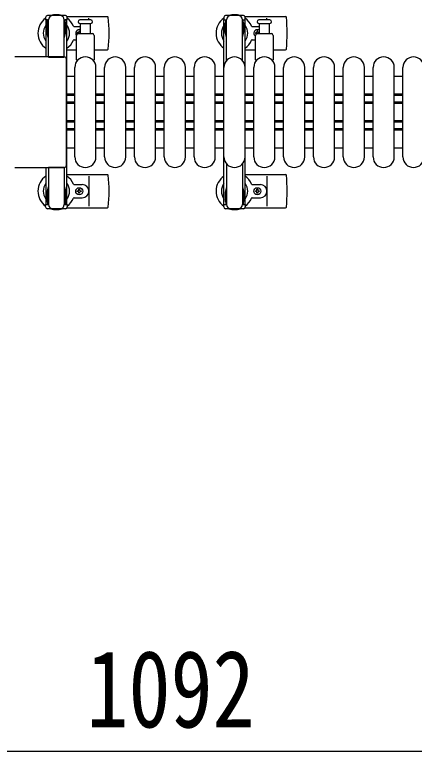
# Model space of a CAD drawing. Units: millimetres, scale not verified. Extents: x -16820 to 16820, y -11880 to 11880.
# Drawn here: x -10883 to -10428, y 7731 to 8570 of the extents above; entities that cross this region are included whole.
import ezdxf
from ezdxf.enums import TextEntityAlignment as Align

# ---------------------------------------------------------------- set-up
doc = ezdxf.new("R2010")
doc.units = ezdxf.units.MM
doc.header["$LTSCALE"] = 50
for name, color, linetype in [('0-2_YKK_11', 7, 'Continuous'), ('0-4_YKK_13', 4, 'Continuous'), ('0-5_YKK_A1', 4, 'Continuous'), ('0-6_YKK_D', 6, 'Continuous')]:
    doc.layers.add(name, color=color, linetype=linetype)
doc.styles.add('ＭＳ ゴシック', font='')
doc.styles.get('ＭＳ ゴシック').set_extended_font_data('MS Gothic')

msp = doc.modelspace()

# ---------------------------------------------------------------- linework, layer by layer
at = {"layer": '0-2_YKK_11'}
for p, q in [((-10814.92, 8499.5), (-10823.92, 8499.5)), ((-10780.92, 8499.5), (-10790.92, 8499.5)), ((-10746.92, 8499.5), (-10756.92, 8499.5)), ((-10712.92, 8499.5), (-10722.92, 8499.5)), ((-10678.92, 8499.5), (-10688.92, 8499.5)), ((-10644.92, 8499.5), (-10654.92, 8499.5)), ((-10610.92, 8499.5), (-10620.92, 8499.5)), ((-10576.92, 8499.5), (-10586.92, 8499.5)), ((-10542.92, 8499.5), (-10552.92, 8499.5)), ((-10508.92, 8499.5), (-10518.92, 8499.5)), ((-10474.92, 8499.5), (-10484.92, 8499.5)), ((-10440.92, 8499.5), (-10450.92, 8499.5)), ((-10814.92, 8479.5), (-10823.92, 8479.5)), ((-10814.92, 8477.9), (-10823.92, 8477.9)), ((-10780.92, 8479.5), (-10790.92, 8479.5)), ((-10780.92, 8477.9), (-10790.92, 8477.9)), ((-10746.92, 8479.5), (-10756.92, 8479.5)), ((-10746.92, 8477.9), (-10756.92, 8477.9)), ((-10712.92, 8479.5), (-10722.92, 8479.5)), ((-10712.92, 8477.9), (-10722.92, 8477.9)), ((-10678.92, 8479.5), (-10688.92, 8479.5)), ((-10678.92, 8477.9), (-10688.92, 8477.9)), ((-10644.92, 8479.5), (-10654.92, 8479.5)), ((-10644.92, 8477.9), (-10654.92, 8477.9)), ((-10610.92, 8479.5), (-10620.92, 8479.5)), ((-10610.92, 8477.9), (-10620.92, 8477.9)), ((-10576.92, 8479.5), (-10586.92, 8479.5)), ((-10576.92, 8477.9), (-10586.92, 8477.9)), ((-10542.92, 8479.5), (-10552.92, 8479.5)), ((-10542.92, 8477.9), (-10552.92, 8477.9)), ((-10508.92, 8479.5), (-10518.92, 8479.5)), ((-10508.92, 8477.9), (-10518.92, 8477.9)), ((-10474.92, 8479.5), (-10484.92, 8479.5)), ((-10474.92, 8477.9), (-10484.92, 8477.9)), ((-10440.92, 8479.5), (-10450.92, 8479.5)), ((-10440.92, 8477.9), (-10450.92, 8477.9)), ((-10814.92, 8470.5), (-10823.92, 8470.5)), ((-10814.92, 8469.25), (-10823.92, 8469.25)), ((-10814.92, 8468.9), (-10823.92, 8468.9)), ((-10780.92, 8470.5), (-10790.92, 8470.5)), ((-10780.92, 8469.25), (-10790.92, 8469.25)), ((-10780.92, 8468.9), (-10790.92, 8468.9)), ((-10746.92, 8470.5), (-10756.92, 8470.5)), ((-10746.92, 8469.25), (-10756.92, 8469.25)), ((-10746.92, 8468.9), (-10756.92, 8468.9)), ((-10712.92, 8470.5), (-10722.92, 8470.5)), ((-10712.92, 8469.25), (-10722.92, 8469.25)), ((-10712.92, 8468.9), (-10722.92, 8468.9)), ((-10678.92, 8470.5), (-10688.92, 8470.5)), ((-10678.92, 8469.25), (-10688.92, 8469.25)), ((-10678.92, 8468.9), (-10688.92, 8468.9)), ((-10644.92, 8470.5), (-10654.92, 8470.5)), ((-10644.92, 8469.25), (-10654.92, 8469.25)), ((-10644.92, 8468.9), (-10654.92, 8468.9)), ((-10610.92, 8470.5), (-10620.92, 8470.5)), ((-10610.92, 8469.25), (-10620.92, 8469.25)), ((-10610.92, 8468.9), (-10620.92, 8468.9)), ((-10576.92, 8470.5), (-10586.92, 8470.5)), ((-10576.92, 8469.25), (-10586.92, 8469.25)), ((-10576.92, 8468.9), (-10586.92, 8468.9)), ((-10542.92, 8470.5), (-10552.92, 8470.5)), ((-10542.92, 8469.25), (-10552.92, 8469.25)), ((-10542.92, 8468.9), (-10552.92, 8468.9)), ((-10508.92, 8470.5), (-10518.92, 8470.5)), ((-10508.92, 8469.25), (-10518.92, 8469.25)), ((-10508.92, 8468.9), (-10518.92, 8468.9)), ((-10474.92, 8470.5), (-10484.92, 8470.5)), ((-10474.92, 8469.25), (-10484.92, 8469.25)), ((-10474.92, 8468.9), (-10484.92, 8468.9)), ((-10440.92, 8470.5), (-10450.92, 8470.5)), ((-10440.92, 8469.25), (-10450.92, 8469.25)), ((-10440.92, 8468.9), (-10450.92, 8468.9)), ((-10814.92, 8449.1), (-10823.92, 8449.1)), ((-10814.92, 8448.75), (-10823.92, 8448.75)), ((-10780.92, 8449.1), (-10790.92, 8449.1)), ((-10780.92, 8448.75), (-10790.92, 8448.75)), ((-10746.92, 8449.1), (-10756.92, 8449.1)), ((-10746.92, 8448.75), (-10756.92, 8448.75)), ((-10712.92, 8449.1), (-10722.92, 8449.1)), ((-10712.92, 8448.75), (-10722.92, 8448.75)), ((-10678.92, 8449.1), (-10688.92, 8449.1)), ((-10678.92, 8448.75), (-10688.92, 8448.75)), ((-10644.92, 8449.1), (-10654.92, 8449.1)), ((-10644.92, 8448.75), (-10654.92, 8448.75)), ((-10610.92, 8449.1), (-10620.92, 8449.1)), ((-10610.92, 8448.75), (-10620.92, 8448.75)), ((-10576.92, 8449.1), (-10586.92, 8449.1)), ((-10576.92, 8448.75), (-10586.92, 8448.75)), ((-10542.92, 8449.1), (-10552.92, 8449.1)), ((-10542.92, 8448.75), (-10552.92, 8448.75)), ((-10508.92, 8449.1), (-10518.92, 8449.1)), ((-10508.92, 8448.75), (-10518.92, 8448.75)), ((-10474.92, 8449.1), (-10484.92, 8449.1)), ((-10474.92, 8448.75), (-10484.92, 8448.75)), ((-10440.92, 8449.1), (-10450.92, 8449.1)), ((-10440.92, 8448.75), (-10450.92, 8448.75)), ((-10814.92, 8447.5), (-10823.92, 8447.5)), ((-10780.92, 8447.5), (-10790.92, 8447.5)), ((-10746.92, 8447.5), (-10756.92, 8447.5)), ((-10712.92, 8447.5), (-10722.92, 8447.5)), ((-10678.92, 8447.5), (-10688.92, 8447.5)), ((-10644.92, 8447.5), (-10654.92, 8447.5)), ((-10610.92, 8447.5), (-10620.92, 8447.5)), ((-10576.92, 8447.5), (-10586.92, 8447.5)), ((-10542.92, 8447.5), (-10552.92, 8447.5)), ((-10508.92, 8447.5), (-10518.92, 8447.5)), ((-10474.92, 8447.5), (-10484.92, 8447.5)), ((-10440.92, 8447.5), (-10450.92, 8447.5)), ((-10814.92, 8440.1), (-10823.92, 8440.1)), ((-10814.92, 8438.5), (-10823.92, 8438.5)), ((-10780.92, 8440.1), (-10790.92, 8440.1)), ((-10780.92, 8438.5), (-10790.92, 8438.5)), ((-10746.92, 8440.1), (-10756.92, 8440.1)), ((-10746.92, 8438.5), (-10756.92, 8438.5)), ((-10712.92, 8440.1), (-10722.92, 8440.1)), ((-10712.92, 8438.5), (-10722.92, 8438.5)), ((-10678.92, 8440.1), (-10688.92, 8440.1)), ((-10678.92, 8438.5), (-10688.92, 8438.5)), ((-10644.92, 8440.1), (-10654.92, 8440.1)), ((-10644.92, 8438.5), (-10654.92, 8438.5)), ((-10610.92, 8440.1), (-10620.92, 8440.1)), ((-10610.92, 8438.5), (-10620.92, 8438.5)), ((-10576.92, 8440.1), (-10586.92, 8440.1)), ((-10576.92, 8438.5), (-10586.92, 8438.5)), ((-10542.92, 8440.1), (-10552.92, 8440.1)), ((-10542.92, 8438.5), (-10552.92, 8438.5)), ((-10508.92, 8440.1), (-10518.92, 8440.1)), ((-10508.92, 8438.5), (-10518.92, 8438.5)), ((-10474.92, 8440.1), (-10484.92, 8440.1)), ((-10474.92, 8438.5), (-10484.92, 8438.5)), ((-10440.92, 8440.1), (-10450.92, 8440.1)), ((-10440.92, 8438.5), (-10450.92, 8438.5)), ((-10823.92, 8418.5), (-10814.92, 8418.5)), ((-10790.92, 8418.5), (-10780.92, 8418.5)), ((-10756.92, 8418.5), (-10746.92, 8418.5)), ((-10722.92, 8418.5), (-10712.92, 8418.5)), ((-10688.92, 8418.5), (-10678.92, 8418.5)), ((-10654.92, 8418.5), (-10644.92, 8418.5)), ((-10620.92, 8418.5), (-10610.92, 8418.5)), ((-10586.92, 8418.5), (-10576.92, 8418.5)), ((-10552.92, 8418.5), (-10542.92, 8418.5)), ((-10518.92, 8418.5), (-10508.92, 8418.5)), ((-10484.92, 8418.5), (-10474.92, 8418.5)), ((-10450.92, 8418.5), (-10440.92, 8418.5))]:
    msp.add_line(p, q, dxfattribs=at)
at = {"layer": '0-4_YKK_13'}
for p, q in [((-10825.62, 8569), (-10846.22, 8569)), ((-10823.89, 8568), (-10777.82, 8568)), ((-10823.62, 8564.2), (-10823.62, 8567)), ((-10622.62, 8569), (-10643.22, 8569)), ((-10620.89, 8568), (-10574.82, 8568)), ((-10620.62, 8564.2), (-10620.62, 8567)), ((-10846.72, 8560.7), (-10845.92, 8560.7)), ((-10846.72, 8550.19), (-10846.72, 8560.7)), ((-10845.92, 8547.2), (-10845.92, 8564.2)), ((-10844.92, 8522), (-10844.92, 8564)), ((-10826.92, 8564.2), (-10823.62, 8564.2)), ((-10826.92, 8521.5), (-10826.92, 8564)), ((-10825.92, 8547.2), (-10825.92, 8564.2)), ((-10825.12, 8560.7), (-10825.92, 8560.7)), ((-10825.12, 8550.19), (-10825.12, 8560.7)), ((-10809.17, 8560), (-10796.67, 8560)), ((-10808.42, 8548.5), (-10808.42, 8560)), ((-10798.92, 8564), (-10798.92, 8566)), ((-10797.42, 8560), (-10797.42, 8548.5)), ((-10643.72, 8560.7), (-10642.92, 8560.7)), ((-10643.72, 8550.19), (-10643.72, 8560.7)), ((-10642.92, 8547.2), (-10642.92, 8564.2)), ((-10641.92, 8517.94), (-10641.92, 8564)), ((-10623.92, 8564.2), (-10620.62, 8564.2)), ((-10623.92, 8517.94), (-10623.92, 8564)), ((-10622.92, 8547.2), (-10622.92, 8564.2)), ((-10622.12, 8560.7), (-10622.92, 8560.7)), ((-10622.12, 8550.19), (-10622.12, 8560.7)), ((-10592.67, 8564), (-10605.17, 8564)), ((-10605.17, 8560), (-10592.67, 8560)), ((-10604.42, 8548.5), (-10604.42, 8560)), ((-10595.92, 8564), (-10595.92, 8566)), ((-10593.42, 8560), (-10593.42, 8548.5)), ((-10845.12, 8544.2), (-10846.72, 8550.19)), ((-10826.72, 8544.2), (-10825.12, 8550.19)), ((-10815.63, 8556.5), (-10808.42, 8556.5)), ((-10811.24, 8549.44), (-10812.12, 8549.44)), ((-10808.42, 8549.44), (-10808.6, 8549.44)), ((-10642.12, 8544.2), (-10643.72, 8550.19)), ((-10623.72, 8544.2), (-10622.12, 8550.19)), ((-10612.63, 8556.5), (-10604.42, 8556.5)), ((-10608.24, 8549.44), (-10609.12, 8549.44)), ((-10845.12, 8544.2), (-10844.92, 8544.2)), ((-10826.72, 8544.2), (-10826.92, 8544.2)), ((-10815.63, 8541.5), (-10812.92, 8541.5)), ((-10812.92, 8518.68), (-10812.92, 8546.5)), ((-10810.92, 8548.5), (-10794.92, 8548.5)), ((-10808.6, 8548.56), (-10808.42, 8548.56)), ((-10792.92, 8546.5), (-10792.92, 8518.68)), ((-10612.63, 8541.5), (-10608.92, 8541.5)), ((-10608.92, 8518.68), (-10608.92, 8546.5)), ((-10606.92, 8548.5), (-10590.92, 8548.5)), ((-10605.6, 8548.56), (-10604.72, 8548.56)), ((-10588.92, 8546.5), (-10588.92, 8518.68)), ((-10823.92, 8530), (-10812.92, 8530)), ((-10792.92, 8530), (-10777.82, 8530)), ((-10620.92, 8530), (-10608.92, 8530)), ((-10588.92, 8530), (-10574.82, 8530)), ((-10826.92, 8522), (-10883.42, 8522)), ((-10883.42, 8522), (-10883.42, 8522)), ((-10844.92, 8521.5), (-10826.92, 8521.5)), ((-10826.92, 8522), (-10826.92, 8522)), ((-10824.42, 8398.5), (-10824.42, 8519.51)), ((-10824.42, 8519.51), (-10824.42, 8519.51)), ((-10814.92, 8408), (-10814.92, 8510)), ((-10790.92, 8408), (-10790.92, 8510)), ((-10780.92, 8408), (-10780.92, 8510)), ((-10756.92, 8408), (-10756.92, 8510)), ((-10746.92, 8408), (-10746.92, 8510)), ((-10722.92, 8408), (-10722.92, 8510)), ((-10712.92, 8408), (-10712.92, 8510)), ((-10688.92, 8408), (-10688.92, 8510)), ((-10678.92, 8408), (-10678.92, 8510)), ((-10654.92, 8408), (-10654.92, 8510)), ((-10644.92, 8408), (-10644.92, 8510)), ((-10620.92, 8408), (-10620.92, 8510)), ((-10610.92, 8408), (-10610.92, 8510)), ((-10586.92, 8408), (-10586.92, 8510)), ((-10576.92, 8408), (-10576.92, 8510)), ((-10552.92, 8408), (-10552.92, 8510)), ((-10542.92, 8408), (-10542.92, 8510)), ((-10518.92, 8408), (-10518.92, 8510)), ((-10508.92, 8408), (-10508.92, 8510)), ((-10484.92, 8408), (-10484.92, 8510)), ((-10474.92, 8408), (-10474.92, 8510)), ((-10450.92, 8408), (-10450.92, 8510)), ((-10440.92, 8408), (-10440.92, 8510)), ((-10824.42, 8398.5), (-10824.42, 8398.5)), ((-10641.92, 8400.07), (-10641.92, 8354)), ((-10623.92, 8400.07), (-10623.92, 8354)), ((-10883.42, 8396), (-10826.92, 8396)), ((-10883.42, 8396), (-10883.42, 8396)), ((-10844.92, 8396.5), (-10826.92, 8396.5)), ((-10844.92, 8396), (-10844.92, 8354)), ((-10826.92, 8396.5), (-10826.92, 8354)), ((-10826.92, 8396), (-10826.92, 8396)), ((-10823.92, 8388), (-10777.82, 8388)), ((-10798.92, 8386), (-10798.92, 8352)), ((-10620.92, 8388), (-10574.82, 8388)), ((-10595.92, 8386), (-10595.92, 8352)), ((-10845.12, 8373.8), (-10846.72, 8367.82)), ((-10845.12, 8373.8), (-10844.92, 8373.8)), ((-10826.72, 8373.8), (-10826.92, 8373.8)), ((-10826.72, 8373.8), (-10825.12, 8367.82)), ((-10815.63, 8376.5), (-10806.42, 8376.5)), ((-10642.12, 8373.8), (-10643.72, 8367.82)), ((-10642.12, 8373.8), (-10641.92, 8373.8)), ((-10623.72, 8373.8), (-10623.92, 8373.8)), ((-10623.72, 8373.8), (-10622.12, 8367.82)), ((-10612.63, 8376.5), (-10603.42, 8376.5)), ((-10846.72, 8367.82), (-10846.72, 8357.3)), ((-10845.92, 8370.8), (-10845.92, 8353.8)), ((-10825.92, 8370.8), (-10825.92, 8353.8)), ((-10825.12, 8367.82), (-10825.12, 8357.3)), ((-10811.24, 8368.56), (-10812.12, 8368.56)), ((-10808.6, 8369.44), (-10807.72, 8369.44)), ((-10643.72, 8367.82), (-10643.72, 8357.3)), ((-10642.92, 8370.8), (-10642.92, 8353.8)), ((-10622.92, 8370.8), (-10622.92, 8353.8)), ((-10622.12, 8367.82), (-10622.12, 8357.3)), ((-10608.24, 8368.56), (-10609.12, 8368.56)), ((-10605.6, 8369.44), (-10604.72, 8369.44)), ((-10846.72, 8357.3), (-10845.92, 8357.3)), ((-10825.12, 8357.3), (-10825.92, 8357.3)), ((-10815.63, 8361.5), (-10806.42, 8361.5)), ((-10643.72, 8357.3), (-10642.92, 8357.3)), ((-10622.12, 8357.3), (-10622.92, 8357.3)), ((-10612.63, 8361.5), (-10603.42, 8361.5)), ((-10825.62, 8349), (-10846.22, 8349)), ((-10826.92, 8353.8), (-10823.62, 8353.8)), ((-10823.89, 8350), (-10777.82, 8350)), ((-10823.62, 8353.8), (-10823.62, 8351)), ((-10622.62, 8349), (-10643.22, 8349)), ((-10623.92, 8353.8), (-10620.62, 8353.8)), ((-10620.89, 8350), (-10574.82, 8350)), ((-10620.62, 8353.8), (-10620.62, 8351))]:
    msp.add_line(p, q, dxfattribs=at)
for points in [[(-10848.22, 8567), (-10848.22, 8564.2), (-10844.92, 8564.2)], [(-10645.22, 8567), (-10645.22, 8564.2), (-10641.92, 8564.2)], [(-10796.67, 8564), (-10802.92, 8564), (-10809.17, 8564)], [(-10812.12, 8549.44), (-10812.12, 8548.56), (-10811.24, 8548.56)], [(-10809.48, 8550.32), (-10809.48, 8551.2), (-10810.36, 8551.2), (-10810.36, 8550.32)], [(-10609.12, 8549.44), (-10609.12, 8548.56), (-10608.24, 8548.56)], [(-10606.48, 8550.32), (-10606.48, 8551.2), (-10607.36, 8551.2), (-10607.36, 8550.32)], [(-10604.72, 8548.56), (-10604.72, 8549.44), (-10605.6, 8549.44)], [(-10812.12, 8368.56), (-10812.12, 8369.44), (-10811.24, 8369.44)], [(-10810.36, 8370.32), (-10810.36, 8371.2), (-10809.48, 8371.2), (-10809.48, 8370.32)], [(-10809.48, 8367.68), (-10809.48, 8366.8), (-10810.36, 8366.8), (-10810.36, 8367.68)], [(-10807.72, 8369.44), (-10807.72, 8368.56), (-10808.6, 8368.56)], [(-10609.12, 8368.56), (-10609.12, 8369.44), (-10608.24, 8369.44)], [(-10607.36, 8370.32), (-10607.36, 8371.2), (-10606.48, 8371.2), (-10606.48, 8370.32)], [(-10606.48, 8367.68), (-10606.48, 8366.8), (-10607.36, 8366.8), (-10607.36, 8367.68)], [(-10604.72, 8369.44), (-10604.72, 8368.56), (-10605.6, 8368.56)], [(-10848.22, 8351), (-10848.22, 8353.8), (-10844.92, 8353.8)], [(-10645.22, 8351), (-10645.22, 8353.8), (-10641.92, 8353.8)]]:
    msp.add_lwpolyline(points, dxfattribs=at)
for centre in [(-10809.92, 8369), (-10606.92, 8369)]:
    msp.add_circle(centre, 4, dxfattribs=at)
for centre, radius, start, end in [((-10846.22, 8567), 2, 90, 180), ((-10839.92, 8564), 5, 90, 180), ((-10835.92, 8549), 21, 72.24721, 107.75279), ((-10831.92, 8564), 5, 0, 90), ((-10825.62, 8567), 2, 0, 90), ((-10777.82, 8567), 1, 5.73917, 90), ((-10956.92, 8549), 181, 354.26083, 5.73917), ((-10643.22, 8567), 2, 90, 180), ((-10636.92, 8564), 5, 90, 180), ((-10632.92, 8549), 21, 72.24721, 107.75279), ((-10628.92, 8564), 5, 0, 90), ((-10622.62, 8567), 2, 0, 90), ((-10574.82, 8567), 1, 5.73917, 90), ((-10753.92, 8549), 181, 354.26083, 5.73917), ((-10835.92, 8549), 21, 125.85347, 235.1501), ((-10835.92, 8549), 15, 143.1301, 216.8699), ((-10835.92, 8549), 15, 323.1301, 36.8699), ((-10835.92, 8549), 21, 22.72842, 54.14653), ((-10809.17, 8562), 2, 90, 180), ((-10809.17, 8562), 2, 180, 270), ((-10796.67, 8562), 2, 0, 90), ((-10796.67, 8562), 2, 270, 0), ((-10632.92, 8549), 21, 125.85347, 235.1501), ((-10632.92, 8549), 15, 143.1301, 216.8699), ((-10632.92, 8549), 15, 323.1301, 36.8699), ((-10632.92, 8549), 21, 22.72842, 54.14653), ((-10605.17, 8562), 2, 90, 180), ((-10605.17, 8562), 2, 180, 270), ((-10592.67, 8562), 2, 0, 90), ((-10592.67, 8562), 2, 270, 0), ((-10815.63, 8557.5), 1, 202.72842, 270), ((-10809.92, 8549), 4, 67.97561, 221.40973), ((-10811.24, 8550.32), 0.88, 270, 0), ((-10808.6, 8550.32), 0.88, 180, 270), ((-10612.63, 8557.5), 1, 202.72842, 270), ((-10606.92, 8549), 4, 51.31772, 240.00008), ((-10608.24, 8550.32), 0.88, 270, 0), ((-10605.6, 8550.32), 0.88, 180, 270), ((-10815.63, 8540.5), 1, 90, 157.27158), ((-10810.92, 8546.5), 2, 90, 180), ((-10811.24, 8547.68), 0.88, 68.7243, 90), ((-10808.6, 8547.68), 0.88, 90, 111.27567), ((-10794.92, 8546.5), 2, 0, 90), ((-10612.63, 8540.5), 1, 90, 157.27158), ((-10606.92, 8546.5), 2, 90, 180), ((-10608.24, 8547.68), 0.88, 49.87646, 90), ((-10605.6, 8547.68), 0.88, 90, 111.27567), ((-10590.92, 8546.5), 2, 0, 90), ((-10835.92, 8549), 21, 304.8499, 337.27158), ((-10632.92, 8549), 21, 304.8499, 337.27158), ((-10777.82, 8531), 1, 270, 354.26083), ((-10574.82, 8531), 1, 270, 354.26083), ((-10802.92, 8510), 12, 0, 180), ((-10811.92, 8518.68), 1, 180, 258.06047), ((-10793.92, 8518.68), 1, 281.93946, 0), ((-10768.92, 8510), 12, 0, 180), ((-10734.92, 8510), 12, 0, 180), ((-10700.92, 8510), 12, 0, 180), ((-10666.92, 8510), 12, 0, 180), ((-10632.92, 8510), 12, 0, 180), ((-10598.92, 8510), 12, 0, 180), ((-10607.92, 8518.68), 1, 180, 258.06047), ((-10589.92, 8518.68), 1, 281.93946, 0), ((-10564.92, 8510), 12, 0, 180), ((-10530.92, 8510), 12, 0, 180), ((-10496.92, 8510), 12, 0, 180), ((-10462.92, 8510), 12, 0, 180), ((-10428.92, 8510), 12, 0, 180), ((-10802.92, 8408), 12, 180, 0), ((-10768.92, 8408), 12, 180, 0), ((-10734.92, 8408), 12, 180, 0), ((-10700.92, 8408), 12, 180, 0), ((-10666.92, 8408), 12, 180, 0), ((-10632.92, 8408), 12, 180, 0), ((-10598.92, 8408), 12, 180, 0), ((-10564.92, 8408), 12, 180, 0), ((-10530.92, 8408), 12, 180, 0), ((-10496.92, 8408), 12, 180, 0), ((-10462.92, 8408), 12, 180, 0), ((-10428.92, 8408), 12, 180, 0), ((-10835.92, 8369), 21, 124.8499, 234.14653), ((-10835.92, 8369), 21, 22.72842, 55.1501), ((-10777.82, 8387), 1, 5.73917, 90), ((-10956.92, 8369), 181, 354.26083, 5.73917), ((-10632.92, 8369), 21, 124.8499, 234.14653), ((-10632.92, 8369), 21, 22.72842, 55.1501), ((-10574.82, 8387), 1, 5.73917, 90), ((-10753.92, 8369), 181, 354.26083, 5.73917), ((-10835.92, 8369), 15, 143.1301, 216.8699), ((-10835.92, 8369), 15, 323.1301, 36.8699), ((-10815.63, 8377.5), 1, 202.72842, 270), ((-10806.42, 8369), 7.5, 270, 90), ((-10632.92, 8369), 15, 143.1301, 216.8699), ((-10632.92, 8369), 15, 323.1301, 36.8699), ((-10612.63, 8377.5), 1, 202.72842, 270), ((-10603.42, 8369), 7.5, 270, 90), ((-10811.24, 8370.32), 0.88, 270, 0), ((-10811.24, 8367.68), 0.88, 0, 90), ((-10808.6, 8370.32), 0.88, 180, 270), ((-10808.6, 8367.68), 0.88, 90, 180), ((-10608.24, 8370.32), 0.88, 270, 0), ((-10608.24, 8367.68), 0.88, 0, 90), ((-10605.6, 8370.32), 0.88, 180, 270), ((-10605.6, 8367.68), 0.88, 90, 180), ((-10835.92, 8369), 21, 305.85347, 337.27158), ((-10815.63, 8360.5), 1, 90, 157.27158), ((-10632.92, 8369), 21, 305.85347, 337.27158), ((-10612.63, 8360.5), 1, 90, 157.27158), ((-10846.22, 8351), 2, 180, 270), ((-10839.92, 8354), 5, 180, 270), ((-10835.92, 8369), 21, 252.24721, 287.75279), ((-10831.92, 8354), 5, 270, 0), ((-10825.62, 8351), 2, 270, 0), ((-10777.82, 8351), 1, 270, 354.26083), ((-10643.22, 8351), 2, 180, 270), ((-10636.92, 8354), 5, 180, 270), ((-10632.92, 8369), 21, 252.24721, 287.75279), ((-10628.92, 8354), 5, 270, 0), ((-10622.62, 8351), 2, 270, 0), ((-10574.82, 8351), 1, 270, 354.26083)]:
    msp.add_arc(centre, radius, start, end, dxfattribs=at)
for centre, major_axis, start_param, end_param in [((-10826.92, 8519.5), (-1.77, -1.77), 2.358058, 3.925127), ((-10826.92, 8398.51), (1.77, -1.77), 5.499651, 7.06672)]:
    msp.add_ellipse(centre, major_axis=major_axis, ratio=0.997169, start_param=start_param, end_param=end_param, dxfattribs=at)
at = {"layer": '0-5_YKK_A1'}
for p, q in [((-10847.92, 8564), (-10847.92, 8522)), ((-10845.92, 8564), (-10847.92, 8564)), ((-10823.92, 8564), (-10825.92, 8564)), ((-10823.92, 8354), (-10823.92, 8564)), ((-10623.92, 8564), (-10620.92, 8564)), ((-10620.92, 8354), (-10620.92, 8564)), ((-10847.92, 8396), (-10847.92, 8354)), ((-10847.92, 8354), (-10844.92, 8354)), ((-10826.92, 8354), (-10823.92, 8354)), ((-10644.92, 8354), (-10641.92, 8354)), ((-10623.92, 8354), (-10620.92, 8354))]:
    msp.add_line(p, q, dxfattribs=at)
msp.add_lwpolyline([(-10644.92, 8354), (-10644.92, 8564), (-10641.92, 8564)], dxfattribs=at)
at = {"layer": '0-6_YKK_D'}
msp.add_line((-11200.42, 7731), (-10108.42, 7731), dxfattribs=at)

# ---------------------------------------------------------------- texts
at = {"layer": '0-6_YKK_D', "style": 'ＭＳ ゴシック', "width": 0.8}
msp.add_text('1092', height=87.98, dxfattribs=at).set_placement((-10801.62, 7731.8), align=Align.BOTTOM_LEFT)

doc.saveas('drawing.dxf')
